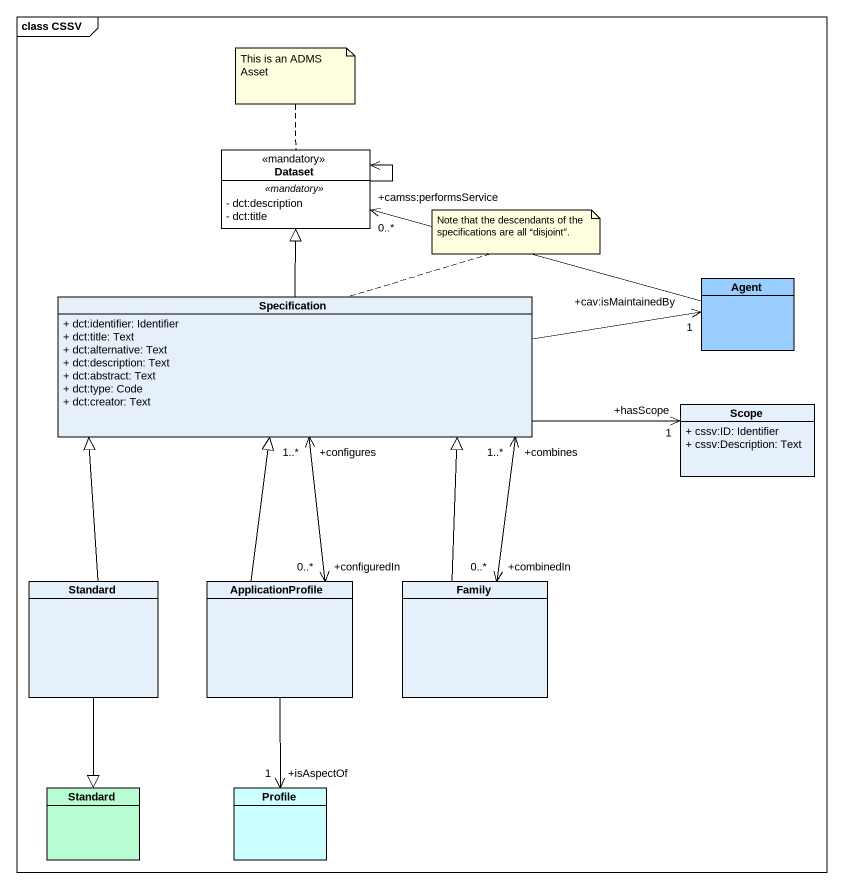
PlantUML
@startuml
mainframe class CSSV
hide circle
hide empty members
skinparam classAttributeIconSize 0
class Dataset <<mandatory>> #FFFFFF {
  .. <<mandatory>> ..
  - dct:description
  - dct:title
}
class "Agent" as Agent_ #99CCFF
class Specification {
  + dct:identifier: Identifier
  + dct:title: Text
  + dct:alternative: Text
  + dct:description: Text
  + dct:abstract: Text
  + dct:type: Code
  + dct:creator: Text
}
class Scope {
  + cssv:ID: Identifier
  + cssv:Description: Text
}
class Standard
class ApplicationProfile
class Family
class "Standard" as Standard_2 #B8FDD1
class Profile #CCFFFF
Dataset --> Dataset
Agent_ -left-> "+camss:performsService\n0..*" Dataset
Specification -up-|> Dataset
Specification -right-> "+cav:isMaintainedBy\n1" Agent_
Specification -right-> "+hasScope\n1" Scope
Specification "+combines\n1..*" <--> "+combinedIn\n0..*" Family
Standard -up-|> Specification
Standard --|> Standard_2
ApplicationProfile "+configuredIn\n0..*" <-up-> "+configures\n1..*" Specification
ApplicationProfile -up-|> Specification
ApplicationProfile --> "+isAspectOf\n1" Profile
Family -up-|> Specification
note top of Dataset : This is an ADMS Asset
note top of Specification : Note that the descendants of the specifications are all “disjoint”.
@enduml
